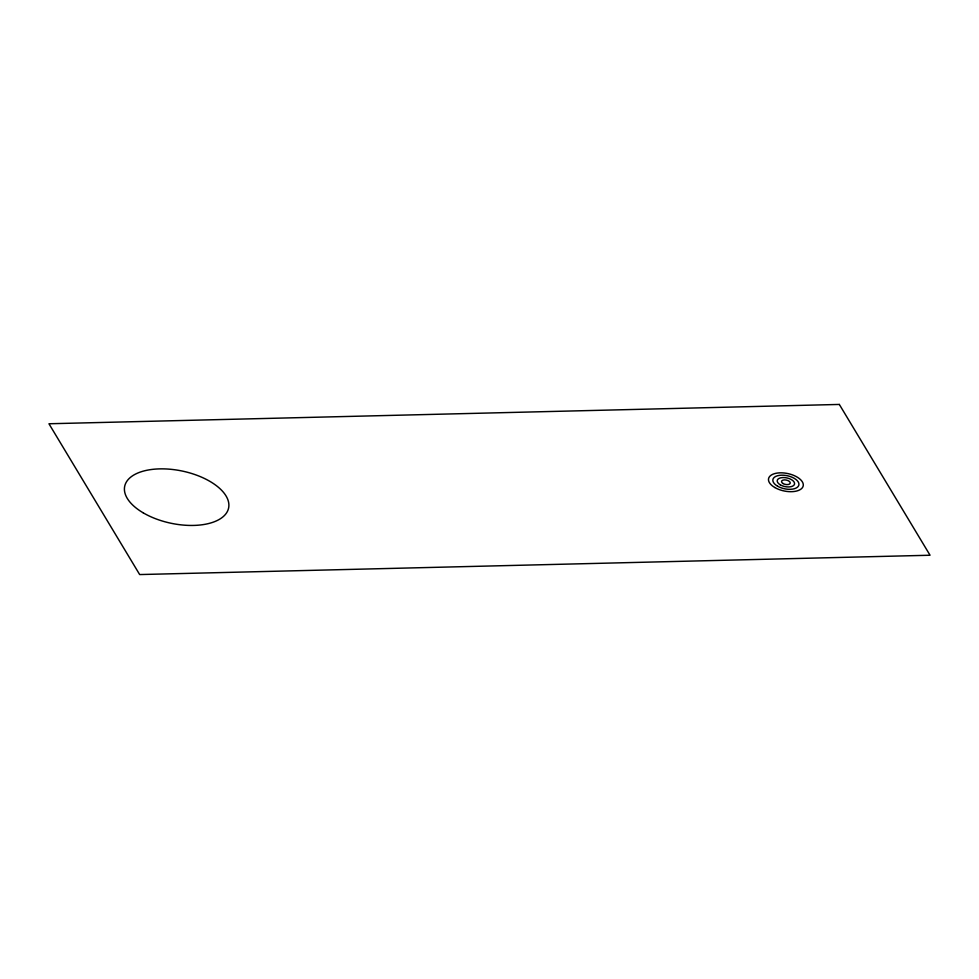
<?xml version="1.0" encoding="UTF-8"?>
<svg xmlns="http://www.w3.org/2000/svg" width="979" height="979" viewBox="0 0 979 979"><rect width="100%" height="100%" fill="white"/><g stroke="black" fill="none" stroke-linecap="round" stroke-linejoin="round"><path stroke-width="1.47" d="M839.333 404.437L48.95 423.76L139.667 574.563L930.05 555.24L839.333 404.437M143.313 512.898A53.086 26.702 11.8 0 0 228.156 509.643A53.086 26.702 11.8 0 0 158.463 468.917A53.086 26.702 11.8 0 0 143.313 512.898M783.114 483.565A4.418 2.227 11.8 0 0 790.188 483.296A4.418 2.227 11.8 0 0 784.375 479.894A4.418 2.227 11.8 0 0 783.114 483.565M780.336 484.874A8.848 4.454 11.8 0 0 794.471 484.336A8.848 4.454 11.8 0 0 782.857 477.544A8.848 4.454 11.8 0 0 780.336 484.874M777.559 486.184A13.265 6.669 11.8 0 0 798.766 485.376A13.265 6.669 11.8 0 0 781.352 475.194A13.265 6.669 11.8 0 0 777.559 486.184M774.781 487.505A17.695 8.897 11.8 0 0 803.061 486.416A17.695 8.897 11.8 0 0 779.835 472.845A17.695 8.897 11.8 0 0 774.781 487.505"/></g></svg>
